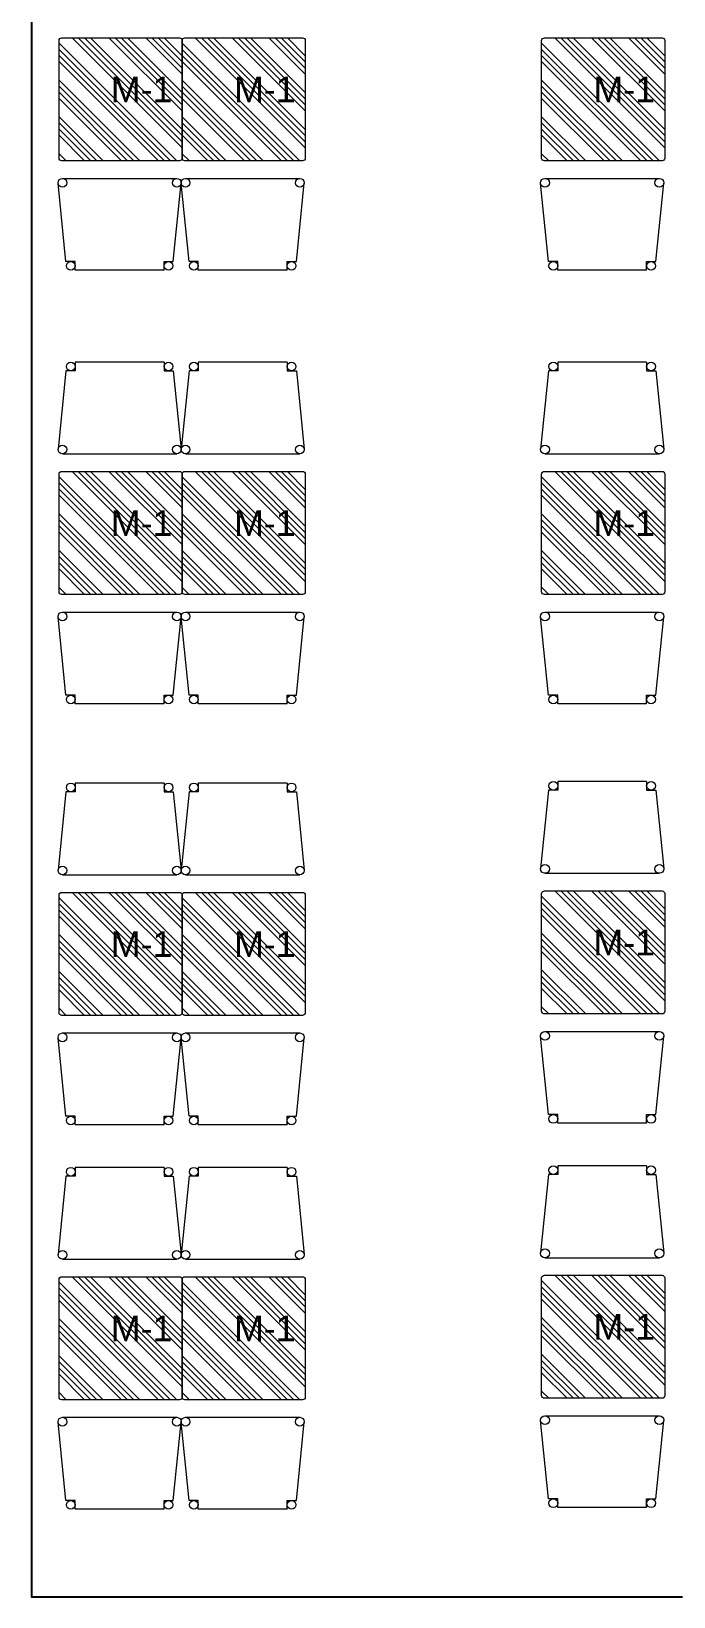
# Model space of a CAD drawing. Header units: centimetres. Extents: x 129282 to 136766, y 26190 to 28185.
# Drawn here: x 130716 to 130950, y 26190 to 26763 of the extents above; entities that cross this region are included whole.
import ezdxf

# ---------------------------------------------------------------- set-up
doc = ezdxf.new("R2010")
doc.units = ezdxf.units.CM
doc.header["$LTSCALE"] = 10
doc.header["$MEASUREMENT"] = 0
doc.layers.add('ARK_AHŞAP', color=45, linetype='Continuous', lineweight=15)
doc.layers.add('ARK_METAL', color=252, linetype='Continuous', lineweight=15)
doc.layers.add('LP-DIMENSION_INT_100', color=51, linetype='Continuous')
doc.layers.add('SD-YAZI', color=233, linetype='Continuous')
doc.styles.get("Standard").update_dxf_attribs({"font": 'arial.ttf'})
pattern_1 = [(135, (98359.584, -191197.783), (-6.7351921, -6.7351921), []), (135, (98359.584, -191195.5375), (-6.7351921, -6.7351921), []), (135, (98359.584, -191193.292), (-6.7351921, -6.7351921), []), (135, (98359.584, -191191.047), (-6.7351921, -6.7351921), [])]
pattern_2 = [(135, (98314.584, -191197.783), (-6.7351921, -6.7351921), []), (135, (98314.584, -191195.5375), (-6.7351921, -6.7351921), []), (135, (98314.584, -191193.292), (-6.7351921, -6.7351921), []), (135, (98314.584, -191191.047), (-6.7351921, -6.7351921), [])]
pattern_3 = [(135, (98359.584, -191650.964), (-6.7351921, -6.7351921), []), (135, (98359.584, -191648.719), (-6.7351921, -6.7351921), []), (135, (98359.584, -191646.474), (-6.7351921, -6.7351921), []), (135, (98359.584, -191644.229), (-6.7351921, -6.7351921), [])]
pattern_4 = [(135, (98314.584, -191650.964), (-6.7351921, -6.7351921), []), (135, (98314.584, -191648.719), (-6.7351921, -6.7351921), []), (135, (98314.584, -191646.474), (-6.7351921, -6.7351921), []), (135, (98314.584, -191644.229), (-6.7351921, -6.7351921), [])]

msp = doc.modelspace()

# ---------------------------------------------------------------- hatches: boundary and pattern name
at = {"layer": 'ARK_METAL'}
h = msp.add_hatch(dxfattribs=at)
h.set_pattern_fill('ANSI34', color=256, scale=0.5, angle=450)
h.set_pattern_definition(pattern_2)
h.paths.add_polyline_path([(130770.68, 26759.4, 0.414214), (130769.68, 26760.4), (130726.68, 26760.4, 0.414214), (130725.68, 26759.4), (130725.68, 26716.4, 0.414214), (130726.68, 26715.4), (130769.68, 26715.4, 0.414214), (130770.68, 26716.4)])
h = msp.add_hatch(dxfattribs=at)
h.set_pattern_fill('ANSI34', color=256, scale=0.5, angle=450)
h.set_pattern_definition(pattern_2)
h.paths.add_polyline_path([(130770.68, 26759.4, 0.414214), (130769.68, 26760.4), (130726.68, 26760.4, 0.414214), (130725.68, 26759.4), (130725.68, 26716.4, 0.414214), (130726.68, 26715.4), (130769.68, 26715.4, 0.414214), (130770.68, 26716.4)])
h = msp.add_hatch(dxfattribs=at)
h.set_pattern_fill('ANSI34', color=256, scale=0.5, angle=450)
h.set_pattern_definition(pattern_1)
h.paths.add_polyline_path([(130815.68, 26759.4, 0.414214), (130814.68, 26760.4), (130771.68, 26760.4, 0.414214), (130770.68, 26759.4), (130770.68, 26716.4, 0.414214), (130771.68, 26715.4), (130814.68, 26715.4, 0.414214), (130815.68, 26716.4)])
h = msp.add_hatch(dxfattribs=at)
h.set_pattern_fill('ANSI34', color=256, scale=0.5, angle=450)
h.set_pattern_definition(pattern_1)
h.paths.add_polyline_path([(130815.68, 26759.4, 0.414214), (130814.68, 26760.4), (130771.68, 26760.4, 0.414214), (130770.68, 26759.4), (130770.68, 26716.4, 0.414214), (130771.68, 26715.4), (130814.68, 26715.4, 0.414214), (130815.68, 26716.4)])
h = msp.add_hatch(dxfattribs=at)
h.set_pattern_fill('ANSI34', color=256, scale=0.5, angle=450)
h.set_pattern_definition([(135, (98490.9575, -191197.783), (-6.7351921, -6.7351921), []), (135, (98490.9575, -191195.5375), (-6.7351921, -6.7351921), []), (135, (98490.9575, -191193.292), (-6.7351921, -6.7351921), []), (135, (98490.9575, -191191.047), (-6.7351921, -6.7351921), [])])
h.paths.add_polyline_path([(130947.05, 26759.4, 0.414214), (130946.05, 26760.4), (130903.05, 26760.4, 0.414214), (130902.05, 26759.4), (130902.05, 26716.4, 0.414214), (130903.05, 26715.4), (130946.05, 26715.4, 0.414214), (130947.05, 26716.4)])
h = msp.add_hatch(dxfattribs=at)
h.set_pattern_fill('ANSI34', color=256, scale=0.5, angle=450)
h.set_pattern_definition([(135, (98314.584, -191356.401), (-6.7351921, -6.7351921), []), (135, (98314.584, -191354.156), (-6.7351921, -6.7351921), []), (135, (98314.584, -191351.911), (-6.7351921, -6.7351921), []), (135, (98314.584, -191349.666), (-6.7351921, -6.7351921), [])])
h.paths.add_polyline_path([(130770.68, 26600.79, 0.414214), (130769.68, 26601.79), (130726.68, 26601.79, 0.414214), (130725.68, 26600.79), (130725.68, 26557.79, 0.414214), (130726.68, 26556.79), (130769.68, 26556.79, 0.414214), (130770.68, 26557.79)])
h = msp.add_hatch(dxfattribs=at)
h.set_pattern_fill('ANSI34', color=256, scale=0.5, angle=450)
h.set_pattern_definition([(135, (98359.584, -191356.401), (-6.7351921, -6.7351921), []), (135, (98359.584, -191354.156), (-6.7351921, -6.7351921), []), (135, (98359.584, -191351.911), (-6.7351921, -6.7351921), []), (135, (98359.584, -191349.666), (-6.7351921, -6.7351921), [])])
h.paths.add_polyline_path([(130815.68, 26600.79, 0.414214), (130814.68, 26601.79), (130771.68, 26601.79, 0.414214), (130770.68, 26600.79), (130770.68, 26557.79, 0.414214), (130771.68, 26556.79), (130814.68, 26556.79, 0.414214), (130815.68, 26557.79)])
h = msp.add_hatch(dxfattribs=at)
h.set_pattern_fill('ANSI34', color=256, scale=0.5, angle=450)
h.set_pattern_definition([(135, (98490.9575, -191356.401), (-6.7351921, -6.7351921), []), (135, (98490.9575, -191354.156), (-6.7351921, -6.7351921), []), (135, (98490.9575, -191351.911), (-6.7351921, -6.7351921), []), (135, (98490.9575, -191349.666), (-6.7351921, -6.7351921), [])])
h.paths.add_polyline_path([(130947.05, 26600.79, 0.414214), (130946.05, 26601.79), (130903.05, 26601.79, 0.414214), (130902.05, 26600.79), (130902.05, 26557.79, 0.414214), (130903.05, 26556.79), (130946.05, 26556.79, 0.414214), (130947.05, 26557.79)])
h = msp.add_hatch(dxfattribs=at)
h.set_pattern_fill('ANSI34', color=256, scale=0.5, angle=450)
h.set_pattern_definition([(135, (98314.584, -191510.38), (-6.7351921, -6.7351921), []), (135, (98314.584, -191508.134), (-6.7351921, -6.7351921), []), (135, (98314.584, -191505.889), (-6.7351921, -6.7351921), []), (135, (98314.584, -191503.644), (-6.7351921, -6.7351921), [])])
h.paths.add_polyline_path([(130770.68, 26446.81, 0.414214), (130769.68, 26447.81), (130726.68, 26447.81, 0.414214), (130725.68, 26446.81), (130725.68, 26403.81, 0.414214), (130726.68, 26402.81), (130769.68, 26402.81, 0.414214), (130770.68, 26403.81)])
h = msp.add_hatch(dxfattribs=at)
h.set_pattern_fill('ANSI34', color=256, scale=0.5, angle=450)
h.set_pattern_definition([(135, (98359.584, -191510.38), (-6.7351921, -6.7351921), []), (135, (98359.584, -191508.134), (-6.7351921, -6.7351921), []), (135, (98359.584, -191505.889), (-6.7351921, -6.7351921), []), (135, (98359.584, -191503.644), (-6.7351921, -6.7351921), [])])
h.paths.add_polyline_path([(130815.68, 26446.81, 0.414214), (130814.68, 26447.81), (130771.68, 26447.81, 0.414214), (130770.68, 26446.81), (130770.68, 26403.81, 0.414214), (130771.68, 26402.81), (130814.68, 26402.81, 0.414214), (130815.68, 26403.81)])
h = msp.add_hatch(dxfattribs=at)
h.set_pattern_fill('ANSI34', color=256, scale=0.5, angle=450)
h.set_pattern_definition([(135, (98490.9575, -191509.8155), (-6.7351921, -6.7351921), []), (135, (98490.9575, -191507.57), (-6.7351921, -6.7351921), []), (135, (98490.9575, -191505.325), (-6.7351921, -6.7351921), []), (135, (98490.9575, -191503.08), (-6.7351921, -6.7351921), [])])
h.paths.add_polyline_path([(130947.05, 26447.37, 0.414214), (130946.05, 26448.37), (130903.05, 26448.37, 0.414214), (130902.05, 26447.37), (130902.05, 26404.37, 0.414214), (130903.05, 26403.37), (130946.05, 26403.37, 0.414214), (130947.05, 26404.37)])
h = msp.add_hatch(dxfattribs=at)
h.set_pattern_fill('ANSI34', color=256, scale=0.5, angle=450)
h.set_pattern_definition(pattern_4)
h.paths.add_polyline_path([(130770.68, 26306.22, 0.414214), (130769.68, 26307.22), (130726.68, 26307.22, 0.414214), (130725.68, 26306.22), (130725.68, 26263.22, 0.414214), (130726.68, 26262.22), (130769.68, 26262.22, 0.414214), (130770.68, 26263.22)])
h = msp.add_hatch(dxfattribs=at)
h.set_pattern_fill('ANSI34', color=256, scale=0.5, angle=450)
h.set_pattern_definition(pattern_4)
h.paths.add_polyline_path([(130770.68, 26306.22, 0.414214), (130769.68, 26307.22), (130726.68, 26307.22, 0.414214), (130725.68, 26306.22), (130725.68, 26263.22, 0.414214), (130726.68, 26262.22), (130769.68, 26262.22, 0.414214), (130770.68, 26263.22)])
h = msp.add_hatch(dxfattribs=at)
h.set_pattern_fill('ANSI34', color=256, scale=0.5, angle=450)
h.set_pattern_definition(pattern_3)
h.paths.add_polyline_path([(130815.68, 26306.22, 0.414214), (130814.68, 26307.22), (130771.68, 26307.22, 0.414214), (130770.68, 26306.22), (130770.68, 26263.22, 0.414214), (130771.68, 26262.22), (130814.68, 26262.22, 0.414214), (130815.68, 26263.22)])
h = msp.add_hatch(dxfattribs=at)
h.set_pattern_fill('ANSI34', color=256, scale=0.5, angle=450)
h.set_pattern_definition(pattern_3)
h.paths.add_polyline_path([(130815.68, 26306.22, 0.414214), (130814.68, 26307.22), (130771.68, 26307.22, 0.414214), (130770.68, 26306.22), (130770.68, 26263.22, 0.414214), (130771.68, 26262.22), (130814.68, 26262.22, 0.414214), (130815.68, 26263.22)])
h = msp.add_hatch(dxfattribs=at)
h.set_pattern_fill('ANSI34', color=256, scale=0.5, angle=450)
h.set_pattern_definition([(135, (98490.9575, -191650.4), (-6.7351921, -6.7351921), []), (135, (98490.9575, -191648.155), (-6.7351921, -6.7351921), []), (135, (98490.9575, -191645.91), (-6.7351921, -6.7351921), []), (135, (98490.9575, -191643.665), (-6.7351921, -6.7351921), [])])
h.paths.add_polyline_path([(130947.05, 26306.79, 0.414214), (130946.05, 26307.79), (130903.05, 26307.79, 0.414214), (130902.05, 26306.79), (130902.05, 26263.79, 0.414214), (130903.05, 26262.79), (130946.05, 26262.79, 0.414214), (130947.05, 26263.79)])

# ---------------------------------------------------------------- linework, layer by layer
at = {"layer": 'ARK_AHŞAP'}
for centre in [(130726.9, 26707.39), (130726.9, 26707.39), (130768.7, 26707.39), (130768.7, 26707.39), (130771.9, 26707.39), (130771.9, 26707.39), (130813.7, 26707.39), (130813.7, 26707.39), (130903.27, 26707.39), (130945.07, 26707.39), (130729.94, 26676.99), (130729.94, 26676.99), (130765.66, 26676.99), (130765.66, 26676.99), (130774.94, 26676.99), (130774.94, 26676.99), (130810.66, 26676.99), (130810.66, 26676.99), (130906.32, 26676.99), (130942.03, 26676.99), (130729.94, 26640.2), (130765.66, 26640.2), (130774.94, 26640.2), (130810.66, 26640.2), (130906.32, 26640.2), (130942.03, 26640.2), (130726.9, 26609.8), (130768.7, 26609.8), (130771.9, 26609.8), (130813.7, 26609.8), (130903.27, 26609.8), (130945.07, 26609.8), (130726.9, 26548.77), (130768.7, 26548.77), (130771.9, 26548.77), (130813.7, 26548.77), (130903.27, 26548.77), (130945.07, 26548.77), (130729.94, 26518.37), (130765.66, 26518.37), (130774.94, 26518.37), (130810.66, 26518.37), (130906.32, 26518.37), (130942.03, 26518.37), (130729.94, 26486.22), (130765.66, 26486.22), (130774.94, 26486.22), (130810.66, 26486.22), (130906.32, 26486.79), (130942.03, 26486.79), (130726.9, 26455.82), (130768.7, 26455.82), (130771.9, 26455.82), (130813.7, 26455.82), (130903.27, 26456.39), (130945.07, 26456.39), (130726.9, 26394.79), (130768.7, 26394.79), (130771.9, 26394.79), (130813.7, 26394.79), (130903.27, 26395.36), (130945.07, 26395.36), (130729.94, 26364.39), (130765.66, 26364.39), (130774.94, 26364.39), (130810.66, 26364.39), (130906.32, 26364.96), (130942.03, 26364.96), (130729.94, 26345.64), (130729.94, 26345.64), (130765.66, 26345.64), (130765.66, 26345.64), (130774.94, 26345.64), (130774.94, 26345.64), (130810.66, 26345.64), (130810.66, 26345.64), (130906.32, 26346.2), (130942.03, 26346.2), (130726.9, 26315.24), (130726.9, 26315.24), (130768.7, 26315.24), (130768.7, 26315.24), (130771.9, 26315.24), (130771.9, 26315.24), (130813.7, 26315.24), (130813.7, 26315.24), (130903.27, 26315.8), (130945.07, 26315.8), (130726.9, 26254.21), (130726.9, 26254.21), (130768.7, 26254.21), (130768.7, 26254.21), (130771.9, 26254.21), (130771.9, 26254.21), (130813.7, 26254.21), (130813.7, 26254.21), (130903.27, 26254.77), (130945.07, 26254.77), (130729.94, 26223.81), (130729.94, 26223.81), (130765.66, 26223.81), (130765.66, 26223.81), (130774.94, 26223.81), (130774.94, 26223.81), (130810.66, 26223.81), (130810.66, 26223.81), (130906.32, 26224.37), (130942.03, 26224.37)]:
    msp.add_circle(centre, 1.6, dxfattribs=at)
at = {"layer": 'ARK_METAL'}
for p, q in [((130728.18, 26678.59), (130725.31, 26707.23)), ((130728.18, 26678.59), (130725.31, 26707.23)), ((130726.9, 26708.99), (130768.7, 26708.99)), ((130726.9, 26708.99), (130768.7, 26708.99)), ((130767.42, 26678.59), (130770.29, 26707.23)), ((130767.42, 26678.59), (130770.29, 26707.23)), ((130773.18, 26678.59), (130770.31, 26707.23)), ((130773.18, 26678.59), (130770.31, 26707.23)), ((130771.9, 26708.99), (130813.7, 26708.99)), ((130771.9, 26708.99), (130813.7, 26708.99)), ((130812.42, 26678.59), (130815.29, 26707.23)), ((130812.42, 26678.59), (130815.29, 26707.23)), ((130904.55, 26678.59), (130901.68, 26707.23)), ((130903.27, 26708.99), (130945.07, 26708.99)), ((130943.8, 26678.59), (130946.67, 26707.23)), ((130731.54, 26678.59), (130728.18, 26678.59)), ((130731.54, 26678.59), (130728.18, 26678.59)), ((130731.54, 26675.39), (130731.54, 26678.59)), ((130731.54, 26675.39), (130731.54, 26678.59)), ((130764.06, 26678.59), (130767.42, 26678.59)), ((130764.06, 26675.39), (130764.06, 26678.59)), ((130764.06, 26678.59), (130767.42, 26678.59)), ((130764.06, 26675.39), (130764.06, 26678.59)), ((130776.54, 26678.59), (130773.18, 26678.59)), ((130776.54, 26678.59), (130773.18, 26678.59)), ((130776.54, 26675.39), (130776.54, 26678.59)), ((130776.54, 26675.39), (130776.54, 26678.59)), ((130809.06, 26678.59), (130812.42, 26678.59)), ((130809.06, 26675.39), (130809.06, 26678.59)), ((130809.06, 26678.59), (130812.42, 26678.59)), ((130809.06, 26675.39), (130809.06, 26678.59)), ((130907.92, 26678.59), (130904.55, 26678.59)), ((130907.92, 26675.39), (130907.92, 26678.59)), ((130940.43, 26678.59), (130943.8, 26678.59)), ((130940.43, 26675.39), (130940.43, 26678.59)), ((130745.3, 26675.39), (130731.54, 26675.39)), ((130764.06, 26675.39), (130731.54, 26675.39)), ((130745.3, 26675.39), (130731.54, 26675.39)), ((130764.06, 26675.39), (130731.54, 26675.39)), ((130790.3, 26675.39), (130776.54, 26675.39)), ((130809.06, 26675.39), (130776.54, 26675.39)), ((130790.3, 26675.39), (130776.54, 26675.39)), ((130809.06, 26675.39), (130776.54, 26675.39)), ((130921.67, 26675.39), (130907.92, 26675.39)), ((130940.43, 26675.39), (130907.92, 26675.39)), ((130728.18, 26638.6), (130725.31, 26609.96)), ((130731.54, 26638.6), (130728.18, 26638.6)), ((130745.3, 26641.8), (130731.54, 26641.8)), ((130764.06, 26641.8), (130731.54, 26641.8)), ((130731.54, 26641.8), (130731.54, 26638.6)), ((130764.06, 26641.8), (130764.06, 26638.6)), ((130764.06, 26638.6), (130767.42, 26638.6)), ((130767.42, 26638.6), (130770.29, 26609.96)), ((130773.18, 26638.6), (130770.31, 26609.96)), ((130776.54, 26638.6), (130773.18, 26638.6)), ((130790.3, 26641.8), (130776.54, 26641.8)), ((130809.06, 26641.8), (130776.54, 26641.8)), ((130776.54, 26641.8), (130776.54, 26638.6)), ((130809.06, 26641.8), (130809.06, 26638.6)), ((130809.06, 26638.6), (130812.42, 26638.6)), ((130812.42, 26638.6), (130815.29, 26609.96)), ((130904.55, 26638.6), (130901.68, 26609.96)), ((130907.92, 26638.6), (130904.55, 26638.6)), ((130921.67, 26641.8), (130907.92, 26641.8)), ((130940.43, 26641.8), (130907.92, 26641.8)), ((130907.92, 26641.8), (130907.92, 26638.6)), ((130940.43, 26641.8), (130940.43, 26638.6)), ((130940.43, 26638.6), (130943.8, 26638.6)), ((130943.8, 26638.6), (130946.67, 26609.96)), ((130726.9, 26608.2), (130768.7, 26608.2)), ((130771.9, 26608.2), (130813.7, 26608.2)), ((130903.27, 26608.2), (130945.07, 26608.2)), ((130728.18, 26519.97), (130725.31, 26548.61)), ((130726.9, 26550.37), (130768.7, 26550.37)), ((130767.42, 26519.97), (130770.29, 26548.61)), ((130773.18, 26519.97), (130770.31, 26548.61)), ((130771.9, 26550.37), (130813.7, 26550.37)), ((130812.42, 26519.97), (130815.29, 26548.61)), ((130904.55, 26519.97), (130901.68, 26548.61)), ((130903.27, 26550.37), (130945.07, 26550.37)), ((130943.8, 26519.97), (130946.67, 26548.61)), ((130731.54, 26519.97), (130728.18, 26519.97)), ((130731.54, 26516.77), (130731.54, 26519.97)), ((130745.3, 26516.77), (130731.54, 26516.77)), ((130764.06, 26516.77), (130731.54, 26516.77)), ((130764.06, 26519.97), (130767.42, 26519.97)), ((130764.06, 26516.77), (130764.06, 26519.97)), ((130776.54, 26519.97), (130773.18, 26519.97)), ((130776.54, 26516.77), (130776.54, 26519.97)), ((130790.3, 26516.77), (130776.54, 26516.77)), ((130809.06, 26516.77), (130776.54, 26516.77)), ((130809.06, 26519.97), (130812.42, 26519.97)), ((130809.06, 26516.77), (130809.06, 26519.97)), ((130907.92, 26519.97), (130904.55, 26519.97)), ((130907.92, 26516.77), (130907.92, 26519.97)), ((130921.67, 26516.77), (130907.92, 26516.77)), ((130940.43, 26516.77), (130907.92, 26516.77)), ((130940.43, 26519.97), (130943.8, 26519.97)), ((130940.43, 26516.77), (130940.43, 26519.97)), ((130745.3, 26487.82), (130731.54, 26487.82)), ((130764.06, 26487.82), (130731.54, 26487.82)), ((130731.54, 26487.82), (130731.54, 26484.62)), ((130764.06, 26487.82), (130764.06, 26484.62)), ((130790.3, 26487.82), (130776.54, 26487.82)), ((130809.06, 26487.82), (130776.54, 26487.82)), ((130776.54, 26487.82), (130776.54, 26484.62)), ((130809.06, 26487.82), (130809.06, 26484.62)), ((130921.67, 26488.39), (130907.92, 26488.39)), ((130940.43, 26488.39), (130907.92, 26488.39)), ((130907.92, 26488.39), (130907.92, 26485.19)), ((130940.43, 26488.39), (130940.43, 26485.19)), ((130728.18, 26484.62), (130725.31, 26455.98)), ((130731.54, 26484.62), (130728.18, 26484.62)), ((130764.06, 26484.62), (130767.42, 26484.62)), ((130767.42, 26484.62), (130770.29, 26455.98)), ((130773.18, 26484.62), (130770.31, 26455.98)), ((130776.54, 26484.62), (130773.18, 26484.62)), ((130809.06, 26484.62), (130812.42, 26484.62)), ((130812.42, 26484.62), (130815.29, 26455.98)), ((130904.55, 26485.19), (130901.68, 26456.55)), ((130907.92, 26485.19), (130904.55, 26485.19)), ((130940.43, 26485.19), (130943.8, 26485.19)), ((130943.8, 26485.19), (130946.67, 26456.55)), ((130726.9, 26454.22), (130768.7, 26454.22)), ((130771.9, 26454.22), (130813.7, 26454.22)), ((130903.27, 26454.79), (130945.07, 26454.79)), ((130726.9, 26396.39), (130768.7, 26396.39)), ((130771.9, 26396.39), (130813.7, 26396.39)), ((130903.27, 26396.96), (130945.07, 26396.96)), ((130728.18, 26365.99), (130725.31, 26394.63)), ((130767.42, 26365.99), (130770.29, 26394.63)), ((130773.18, 26365.99), (130770.31, 26394.63)), ((130812.42, 26365.99), (130815.29, 26394.63)), ((130904.55, 26366.56), (130901.68, 26395.2)), ((130943.8, 26366.56), (130946.67, 26395.2)), ((130731.54, 26365.99), (130728.18, 26365.99)), ((130731.54, 26362.79), (130731.54, 26365.99)), ((130745.3, 26362.79), (130731.54, 26362.79)), ((130764.06, 26362.79), (130731.54, 26362.79)), ((130764.06, 26365.99), (130767.42, 26365.99)), ((130764.06, 26362.79), (130764.06, 26365.99)), ((130776.54, 26365.99), (130773.18, 26365.99)), ((130776.54, 26362.79), (130776.54, 26365.99)), ((130790.3, 26362.79), (130776.54, 26362.79)), ((130809.06, 26362.79), (130776.54, 26362.79)), ((130809.06, 26365.99), (130812.42, 26365.99)), ((130809.06, 26362.79), (130809.06, 26365.99)), ((130907.92, 26366.56), (130904.55, 26366.56)), ((130907.92, 26363.36), (130907.92, 26366.56)), ((130921.67, 26363.36), (130907.92, 26363.36)), ((130940.43, 26363.36), (130907.92, 26363.36)), ((130940.43, 26366.56), (130943.8, 26366.56)), ((130940.43, 26363.36), (130940.43, 26366.56)), ((130745.3, 26347.24), (130731.54, 26347.24)), ((130764.06, 26347.24), (130731.54, 26347.24)), ((130731.54, 26347.24), (130731.54, 26344.04)), ((130745.3, 26347.24), (130731.54, 26347.24)), ((130764.06, 26347.24), (130731.54, 26347.24)), ((130731.54, 26347.24), (130731.54, 26344.04)), ((130764.06, 26347.24), (130764.06, 26344.04)), ((130764.06, 26347.24), (130764.06, 26344.04)), ((130790.3, 26347.24), (130776.54, 26347.24)), ((130809.06, 26347.24), (130776.54, 26347.24)), ((130776.54, 26347.24), (130776.54, 26344.04)), ((130790.3, 26347.24), (130776.54, 26347.24)), ((130809.06, 26347.24), (130776.54, 26347.24)), ((130776.54, 26347.24), (130776.54, 26344.04)), ((130809.06, 26347.24), (130809.06, 26344.04)), ((130809.06, 26347.24), (130809.06, 26344.04)), ((130904.55, 26344.6), (130901.68, 26315.96)), ((130907.92, 26344.6), (130904.55, 26344.6)), ((130921.67, 26347.8), (130907.92, 26347.8)), ((130940.43, 26347.8), (130907.92, 26347.8)), ((130907.92, 26347.8), (130907.92, 26344.6)), ((130940.43, 26347.8), (130940.43, 26344.6)), ((130940.43, 26344.6), (130943.8, 26344.6)), ((130943.8, 26344.6), (130946.67, 26315.96)), ((130728.18, 26344.04), (130725.31, 26315.4)), ((130728.18, 26344.04), (130725.31, 26315.4)), ((130731.54, 26344.04), (130728.18, 26344.04)), ((130731.54, 26344.04), (130728.18, 26344.04)), ((130764.06, 26344.04), (130767.42, 26344.04)), ((130764.06, 26344.04), (130767.42, 26344.04)), ((130767.42, 26344.04), (130770.29, 26315.4)), ((130767.42, 26344.04), (130770.29, 26315.4)), ((130773.18, 26344.04), (130770.31, 26315.4)), ((130773.18, 26344.04), (130770.31, 26315.4)), ((130776.54, 26344.04), (130773.18, 26344.04)), ((130776.54, 26344.04), (130773.18, 26344.04)), ((130809.06, 26344.04), (130812.42, 26344.04)), ((130809.06, 26344.04), (130812.42, 26344.04)), ((130812.42, 26344.04), (130815.29, 26315.4)), ((130812.42, 26344.04), (130815.29, 26315.4)), ((130726.9, 26313.64), (130768.7, 26313.64)), ((130726.9, 26313.64), (130768.7, 26313.64)), ((130771.9, 26313.64), (130813.7, 26313.64)), ((130771.9, 26313.64), (130813.7, 26313.64)), ((130903.27, 26314.2), (130945.07, 26314.2)), ((130728.18, 26225.41), (130725.31, 26254.05)), ((130728.18, 26225.41), (130725.31, 26254.05)), ((130726.9, 26255.81), (130768.7, 26255.81)), ((130726.9, 26255.81), (130768.7, 26255.81)), ((130767.42, 26225.41), (130770.29, 26254.05)), ((130767.42, 26225.41), (130770.29, 26254.05)), ((130773.18, 26225.41), (130770.31, 26254.05)), ((130773.18, 26225.41), (130770.31, 26254.05)), ((130771.9, 26255.81), (130813.7, 26255.81)), ((130771.9, 26255.81), (130813.7, 26255.81)), ((130812.42, 26225.41), (130815.29, 26254.05)), ((130812.42, 26225.41), (130815.29, 26254.05)), ((130904.55, 26225.97), (130901.68, 26254.61)), ((130903.27, 26256.37), (130945.07, 26256.37)), ((130943.8, 26225.97), (130946.67, 26254.61)), ((130731.54, 26225.41), (130728.18, 26225.41)), ((130731.54, 26225.41), (130728.18, 26225.41)), ((130731.54, 26222.21), (130731.54, 26225.41)), ((130731.54, 26222.21), (130731.54, 26225.41)), ((130764.06, 26225.41), (130767.42, 26225.41)), ((130764.06, 26222.21), (130764.06, 26225.41)), ((130764.06, 26225.41), (130767.42, 26225.41)), ((130764.06, 26222.21), (130764.06, 26225.41)), ((130776.54, 26225.41), (130773.18, 26225.41)), ((130776.54, 26225.41), (130773.18, 26225.41)), ((130776.54, 26222.21), (130776.54, 26225.41)), ((130776.54, 26222.21), (130776.54, 26225.41)), ((130809.06, 26225.41), (130812.42, 26225.41)), ((130809.06, 26222.21), (130809.06, 26225.41)), ((130809.06, 26225.41), (130812.42, 26225.41)), ((130809.06, 26222.21), (130809.06, 26225.41)), ((130907.92, 26225.97), (130904.55, 26225.97)), ((130907.92, 26222.77), (130907.92, 26225.97)), ((130940.43, 26225.97), (130943.8, 26225.97)), ((130940.43, 26222.77), (130940.43, 26225.97)), ((130745.3, 26222.21), (130731.54, 26222.21)), ((130764.06, 26222.21), (130731.54, 26222.21)), ((130745.3, 26222.21), (130731.54, 26222.21)), ((130764.06, 26222.21), (130731.54, 26222.21)), ((130790.3, 26222.21), (130776.54, 26222.21)), ((130809.06, 26222.21), (130776.54, 26222.21)), ((130790.3, 26222.21), (130776.54, 26222.21)), ((130809.06, 26222.21), (130776.54, 26222.21)), ((130921.67, 26222.77), (130907.92, 26222.77)), ((130940.43, 26222.77), (130907.92, 26222.77))]:
    msp.add_line(p, q, dxfattribs=at)
for points in [[(130769.68, 26715.4), (130726.68, 26715.4, -0.414214), (130725.68, 26716.4), (130725.68, 26759.4, -0.414214), (130726.68, 26760.4), (130769.68, 26760.4, -0.414214), (130770.68, 26759.4), (130770.68, 26716.4, -0.414214)], [(130769.68, 26715.4), (130726.68, 26715.4, -0.414214), (130725.68, 26716.4), (130725.68, 26759.4, -0.414214), (130726.68, 26760.4), (130769.68, 26760.4, -0.414214), (130770.68, 26759.4), (130770.68, 26716.4, -0.414214)], [(130814.68, 26715.4), (130771.68, 26715.4, -0.414214), (130770.68, 26716.4), (130770.68, 26759.4, -0.414214), (130771.68, 26760.4), (130814.68, 26760.4, -0.414214), (130815.68, 26759.4), (130815.68, 26716.4, -0.414214)], [(130814.68, 26715.4), (130771.68, 26715.4, -0.414214), (130770.68, 26716.4), (130770.68, 26759.4, -0.414214), (130771.68, 26760.4), (130814.68, 26760.4, -0.414214), (130815.68, 26759.4), (130815.68, 26716.4, -0.414214)], [(130946.05, 26715.4), (130903.05, 26715.4, -0.414214), (130902.05, 26716.4), (130902.05, 26759.4, -0.414214), (130903.05, 26760.4), (130946.05, 26760.4, -0.414214), (130947.05, 26759.4), (130947.05, 26716.4, -0.414214)], [(130769.68, 26556.79), (130726.68, 26556.79, -0.414214), (130725.68, 26557.79), (130725.68, 26600.79, -0.414214), (130726.68, 26601.79), (130769.68, 26601.79, -0.414214), (130770.68, 26600.79), (130770.68, 26557.79, -0.414214)], [(130814.68, 26556.79), (130771.68, 26556.79, -0.414214), (130770.68, 26557.79), (130770.68, 26600.79, -0.414214), (130771.68, 26601.79), (130814.68, 26601.79, -0.414214), (130815.68, 26600.79), (130815.68, 26557.79, -0.414214)], [(130946.05, 26556.79), (130903.05, 26556.79, -0.414214), (130902.05, 26557.79), (130902.05, 26600.79, -0.414214), (130903.05, 26601.79), (130946.05, 26601.79, -0.414214), (130947.05, 26600.79), (130947.05, 26557.79, -0.414214)], [(130769.68, 26402.81), (130726.68, 26402.81, -0.414214), (130725.68, 26403.81), (130725.68, 26446.81, -0.414214), (130726.68, 26447.81), (130769.68, 26447.81, -0.414214), (130770.68, 26446.81), (130770.68, 26403.81, -0.414214)], [(130814.68, 26402.81), (130771.68, 26402.81, -0.414214), (130770.68, 26403.81), (130770.68, 26446.81, -0.414214), (130771.68, 26447.81), (130814.68, 26447.81, -0.414214), (130815.68, 26446.81), (130815.68, 26403.81, -0.414214)], [(130946.05, 26403.37), (130903.05, 26403.37, -0.414214), (130902.05, 26404.37), (130902.05, 26447.37, -0.414214), (130903.05, 26448.37), (130946.05, 26448.37, -0.414214), (130947.05, 26447.37), (130947.05, 26404.37, -0.414214)], [(130769.68, 26262.22), (130726.68, 26262.22, -0.414214), (130725.68, 26263.22), (130725.68, 26306.22, -0.414214), (130726.68, 26307.22), (130769.68, 26307.22, -0.414214), (130770.68, 26306.22), (130770.68, 26263.22, -0.414214)], [(130769.68, 26262.22), (130726.68, 26262.22, -0.414214), (130725.68, 26263.22), (130725.68, 26306.22, -0.414214), (130726.68, 26307.22), (130769.68, 26307.22, -0.414214), (130770.68, 26306.22), (130770.68, 26263.22, -0.414214)], [(130814.68, 26262.22), (130771.68, 26262.22, -0.414214), (130770.68, 26263.22), (130770.68, 26306.22, -0.414214), (130771.68, 26307.22), (130814.68, 26307.22, -0.414214), (130815.68, 26306.22), (130815.68, 26263.22, -0.414214)], [(130814.68, 26262.22), (130771.68, 26262.22, -0.414214), (130770.68, 26263.22), (130770.68, 26306.22, -0.414214), (130771.68, 26307.22), (130814.68, 26307.22, -0.414214), (130815.68, 26306.22), (130815.68, 26263.22, -0.414214)], [(130946.05, 26262.79), (130903.05, 26262.79, -0.414214), (130902.05, 26263.79), (130902.05, 26306.79, -0.414214), (130903.05, 26307.79), (130946.05, 26307.79, -0.414214), (130947.05, 26306.79), (130947.05, 26263.79, -0.414214)]]:
    msp.add_lwpolyline(points, format="xyb", close=True, dxfattribs=at)
at = {"layer": 'LP-DIMENSION_INT_100', "color": 2}
msp.add_lwpolyline([(131015.55, 28185.2), (130715.55, 28185.2), (130715.55, 26190.2), (130953.55, 26190.2)], dxfattribs=at)

# ---------------------------------------------------------------- texts
at = {"layer": 'SD-YAZI', "color": 2, "char_height": 9.36, "attachment_point": 7}
for insert in [(130744.61, 26736.83), (130744.61, 26736.83), (130789.61, 26736.83), (130789.61, 26736.83), (130920.98, 26736.83), (130744.61, 26578.21), (130789.61, 26578.21), (130920.98, 26578.21), (130744.61, 26424.24), (130789.61, 26424.24), (130920.98, 26424.8), (130744.61, 26283.65), (130744.61, 26283.65), (130789.61, 26283.65), (130789.61, 26283.65), (130920.98, 26284.22)]:
    msp.add_mtext_dynamic_manual_height_columns('M-1', width=1669.2448, gutter_width=60, heights=[0], dxfattribs=dict(at, insert=insert))

doc.saveas('drawing.dxf')
